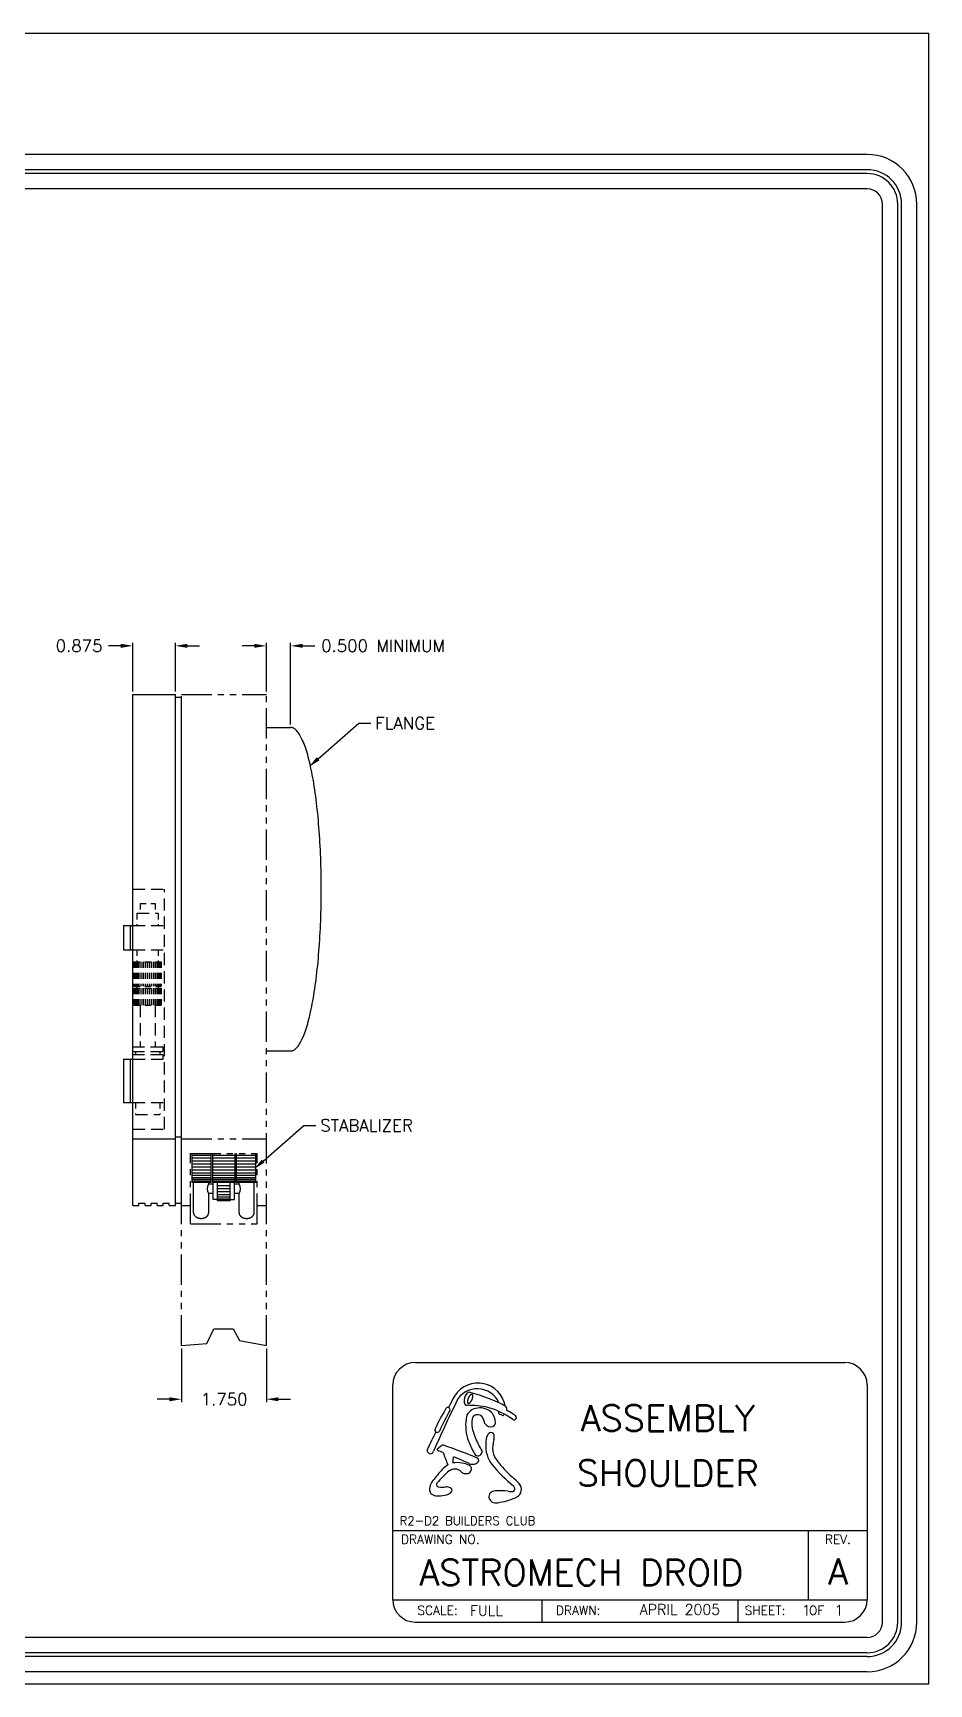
# Model space of a CAD drawing. Extents: x 0 to 44, y 0 to 34.
# Drawn here: x 25.54 to 44, y 0 to 34 of the extents above; entities that cross this region are included whole.
import ezdxf
from ezdxf.enums import TextEntityAlignment as Align

# ---------------------------------------------------------------- set-up
doc = ezdxf.new("R2010")
doc.units = 0
for name, pattern in [('HIDDEN', [0.375, 0.25, -0.125]), ('HIDDEN2', [0.1875, 0.125, -0.0625]), ('PHANTOM2', [1.25, 0.625, -0.125, 0.125, -0.125, 0.125, -0.125])]:
    doc.linetypes.add(name, pattern=pattern)
doc.layers.get('0').update_dxf_attribs({"linetype": 'CONTINUOUS'})
for name, color, linetype in [('DIMENSIONS', 1, 'CONTINUOUS'), ('FORM', 5, 'CONTINUOUS'), ('LEG_-_OUTLINE', 7, 'PHANTOM2'), ('SHOULDER_-_FLANGE', 7, 'CONTINUOUS'), ('SHOULDER_-_HYDRAULIC', 7, 'CONTINUOUS'), ('SHOULDER_-_RIGHT', 7, 'CONTINUOUS'), ('SHOULDER_-_STABALIZER', 7, 'CONTINUOUS')]:
    doc.layers.add(name, color=color, linetype=linetype)
doc.styles.get("Standard").update_dxf_attribs({"font": 'simplex.shx'})

msp = doc.modelspace()

# ---------------------------------------------------------------- linework, layer by layer
for p, q in [((0, 34), (44, 34)), ((44, 0), (44, 34)), ((0, 0), (44, 0))]:
    msp.add_line(p, q)
at = {"layer": 'DIMENSIONS'}
for p, q in [((27.6, 20.442), (27.6, 21.442)), ((28.475, 20.442), (28.475, 21.442)), ((30.35, 20.442), (30.35, 21.442)), ((30.85, 19.76), (30.85, 21.442)), ((27.35, 21.38), (27.1, 21.38)), ((28.725, 21.38), (28.975, 21.38)), ((30.1, 21.38), (29.85, 21.38)), ((31.1, 21.38), (31.35, 21.38)), ((31.417, 19.054), (32.253, 19.788)), ((32.253, 19.788), (32.503, 19.788)), ((30.284, 10.768), (31.121, 11.502)), ((31.121, 11.502), (31.371, 11.502)), ((28.6, 6.909), (28.6, 5.801)), ((30.35, 6.909), (30.35, 5.801)), ((28.35, 5.864), (28.1, 5.864)), ((30.6, 5.864), (30.85, 5.864))]:
    msp.add_line(p, q, dxfattribs=at)
for points in [[(27.35, 21.421), (27.35, 21.338), (27.6, 21.38)], [(28.725, 21.421), (28.725, 21.338), (28.475, 21.38)], [(30.1, 21.421), (30.1, 21.338), (30.35, 21.38)], [(31.1, 21.421), (31.1, 21.338), (30.85, 21.38)], [(31.444, 19.022), (31.229, 18.889), (31.389, 19.085)], [(30.312, 10.737), (30.096, 10.604), (30.257, 10.8)], [(28.35, 5.905), (28.35, 5.822), (28.6, 5.864)], [(30.6, 5.905), (30.6, 5.822), (30.35, 5.864)]]:
    msp.add_solid(points, dxfattribs=at)
at = {"layer": 'FORM'}
for p, q in [((42.726, 31.5), (1.274, 31.5)), ((42.726, 31.185), (1.274, 31.185)), ((42.726, 31.106), (1.274, 31.106)), ((42.726, 30.791), (1.274, 30.791)), ((43.041, 1.274), (43.041, 30.476)), ((43.356, 1.274), (43.356, 30.476)), ((43.435, 1.274), (43.435, 30.476)), ((43.75, 1.274), (43.75, 30.476)), ((42.726, 0.959), (1.274, 0.959)), ((42.726, 0.644), (1.274, 0.644)), ((42.726, 0.565), (1.274, 0.565)), ((42.726, 0.25), (1.274, 0.25))]:
    msp.add_line(p, q, dxfattribs=at)
at = {"layer": 'FORM', "linetype": 'CONTINUOUS'}
for p, q in [((33.416, 6.62), (42.265, 6.62)), ((32.955, 1.735), (32.955, 6.159)), ((42.726, 6.159), (42.726, 1.735)), ((32.955, 3.163), (42.726, 3.163)), ((41.508, 3.163), (41.508, 1.735)), ((32.955, 1.735), (42.726, 1.735)), ((36.026, 1.735), (36.026, 1.274)), ((40.065, 1.729), (40.065, 1.268)), ((33.416, 1.274), (42.265, 1.274))]:
    msp.add_line(p, q, dxfattribs=at)
at = {"layer": 'FORM', "color": 1}
msp.add_polyline3d([(34.588, 5.963, 0), (34.586, 5.964, 0), (34.584, 5.965, 0), (34.582, 5.965, 0), (34.58, 5.965, 0), (34.578, 5.965, 0), (34.575, 5.964, 0), (34.573, 5.964, 0), (34.571, 5.963, 0), (34.568, 5.962, 0), (34.566, 5.96, 0), (34.563, 5.959, 0), (34.56, 5.957, 0), (34.558, 5.955, 0), (34.555, 5.953, 0), (34.552, 5.951, 0), (34.55, 5.948, 0), (34.547, 5.946, 0), (34.544, 5.943, 0), (34.541, 5.94, 0), (34.539, 5.936, 0), (34.536, 5.933, 0), (34.533, 5.929, 0), (34.531, 5.926, 0), (34.528, 5.922, 0), (34.526, 5.918, 0), (34.523, 5.914, 0), (34.521, 5.91, 0), (34.519, 5.906, 0), (34.516, 5.901, 0), (34.514, 5.897, 0), (34.512, 5.893, 0), (34.51, 5.888, 0), (34.508, 5.884, 0), (34.506, 5.879, 0), (34.504, 5.874, 0), (34.503, 5.87, 0), (34.501, 5.865, 0), (34.5, 5.861, 0), (34.498, 5.856, 0), (34.497, 5.852, 0), (34.496, 5.847, 0), (34.495, 5.843, 0), (34.495, 5.838, 0), (34.494, 5.834, 0), (34.493, 5.83, 0), (34.493, 5.826, 0), (34.493, 5.822, 0), (34.492, 5.818, 0), (34.492, 5.814, 0), (34.492, 5.811, 0), (34.493, 5.807, 0), (34.493, 5.804, 0), (34.494, 5.801, 0), (34.494, 5.798, 0), (34.495, 5.795, 0), (34.496, 5.793, 0), (34.497, 5.79, 0), (34.498, 5.788, 0), (34.499, 5.786, 0), (34.501, 5.784, 0), (34.502, 5.783, 0), (34.504, 5.781, 0), (34.506, 5.78, 0), (34.507, 5.779, 0), (34.509, 5.779, 0), (34.511, 5.778, 0), (34.513, 5.778, 0), (34.516, 5.778, 0), (34.518, 5.778, 0), (34.52, 5.779, 0), (34.523, 5.779, 0), (34.525, 5.78, 0), (34.527, 5.781, 0), (34.53, 5.782, 0), (34.533, 5.784, 0), (34.535, 5.786, 0), (34.538, 5.788, 0), (34.541, 5.79, 0), (34.543, 5.792, 0), (34.546, 5.795, 0), (34.549, 5.797, 0), (34.551, 5.8, 0), (34.554, 5.803, 0), (34.557, 5.806, 0), (34.559, 5.81, 0), (34.562, 5.813, 0), (34.565, 5.817, 0), (34.567, 5.821, 0), (34.57, 5.825, 0), (34.572, 5.829, 0), (34.575, 5.833, 0), (34.577, 5.837, 0), (34.579, 5.841, 0), (34.581, 5.846, 0), (34.584, 5.85, 0), (34.586, 5.855, 0), (34.588, 5.859, 0), (34.589, 5.864, 0), (34.591, 5.868, 0), (34.593, 5.873, 0), (34.594, 5.878, 0), (34.596, 5.882, 0), (34.597, 5.887, 0), (34.598, 5.891, 0), (34.599, 5.896, 0), (34.6, 5.9, 0), (34.601, 5.904, 0), (34.602, 5.909, 0), (34.602, 5.913, 0), (34.603, 5.917, 0), (34.603, 5.921, 0), (34.603, 5.925, 0), (34.603, 5.928, 0), (34.603, 5.932, 0), (34.603, 5.935, 0), (34.602, 5.939, 0), (34.602, 5.942, 0), (34.601, 5.945, 0), (34.6, 5.947, 0), (34.6, 5.95, 0), (34.599, 5.952, 0), (34.597, 5.955, 0), (34.596, 5.957, 0), (34.595, 5.958, 0), (34.593, 5.96, 0), (34.592, 5.961, 0), (34.59, 5.963, 0), (34.588, 5.963, 0)], dxfattribs=at)
at = {"layer": 'FORM'}
for centre, radius, start, end in [((42.726, 30.476), 1.024, 0, 90), ((42.726, 30.476), 0.709, 0, 90), ((42.726, 30.476), 0.63, 0, 90), ((42.726, 30.476), 0.315, 0, 90), ((42.726, 1.274), 1.024, 270, 0), ((42.726, 1.274), 0.709, 270, 0), ((42.726, 1.274), 0.63, 270, 0), ((42.726, 1.274), 0.315, 270, 0)]:
    msp.add_arc(centre, radius, start, end, dxfattribs=at)
at = {"layer": 'FORM', "linetype": 'CONTINUOUS'}
for centre, start, end in [((33.416, 6.159), 90, 180), ((42.265, 6.159), 360, 90), ((33.416, 1.735), 180, 270), ((42.265, 1.735), 270, 0)]:
    msp.add_arc(centre, 0.461, start, end, dxfattribs=at)
at = {"layer": 'FORM', "color": 7}
for centre, radius, start, end in [((34.709, 5.626), 0.57, 18.2326, 154.6361), ((53.368, -3.673), 21.326, 153.5831, 156.6069), ((50.288, -2.564), 18.17, 152.341, 152.9694), ((34.678, 5.629), 0.45, 85.4854, 155.5007), ((34.698, 5.595), 0.483, 23.4687, 88.1516), ((34.88, 5.685), 0.389, 5.638, 17.7915), ((35.41, 5.331), 0.955, 172.3003, 200.1263), ((34.701, 5.441), 0.238, 99.8697, 175.5952), ((35.146, 5.377), 0.566, 171.5259, 197.4947), ((34.684, 5.445), 0.0983, 100.0375, 170.9848), ((34.744, 5.312), 0.374, 54.1043, 102.9674), ((34.686, 5.304), 0.239, 68.785, 94.7421), ((34.653, 5.395), 0.178, 20.1831, 47.8338), ((34.351, 5.238), 0.517, 14.2811, 24.9473), ((34.765, 5.385), 0.303, 0.8907, 49.1139), ((35.144, 5.582), 0.0146, 157.3748, 243.1832), ((34.903, 5.703), 0.255, 333.247, 339.1268), ((35.483, 6.207), 0.725, 241.5397, 249.3399), ((35.23, 5.536), 0.00803, 246.7424, 343.5507), ((34.88, 5.685), 0.389, 336.9972, 341.1119), ((50.491, -3.156), 18.625, 153.3711, 154.604), ((35.799, 5.534), 1.236, 195.3231, 209.2908), ((34.976, 5.438), 0.143, 210.2865, 287.2592), ((35.228, 4.963), 0.359, 149.9608, 183.0164), ((34.977, 5.11), 0.0679, 69.7642, 151.8988), ((34.969, 5.106), 0.0753, 357.6694, 65.2511), ((34.988, 5.376), 0.0806, 291.9673, 10.2011), ((34.792, 5.091), 0.253, 345.3619, 2.6057), ((33.729, 4.81), 0.0672, 161.1287, 346.893), ((33.886, 4.825), 0.0188, 120.5491, 251.4839), ((34.236, 4.481), 0.508, 124.2548, 135.0129), ((31.36, -2.203), 7.449, 69.2866, 70.2231), ((33.989, 4.862), 0.0556, 76.4452, 134.3635), ((36.267, 5.482), 2.383, 197.5192, 203.9815), ((27.873, -12.493), 18.456, 68.3272, 70.6061), ((36.093, 5.598), 1.688, 200.6463, 210.0465), ((34.71, 4.784), 0.0846, 201.5645, 38.0941), ((33.768, 4.29), 1.148, 28.4319, 33.8655), ((35.492, 4.9), 0.624, 175.9752, 218.045), ((35.602, 4.852), 0.592, 162.8186, 185.355), ((35.536, 4.912), 0.536, 192.3535, 222.302), ((34.351, 4.087), 0.5, 121.505, 139.0958), ((34.224, 4.253), 0.172, 90, 125.5975), ((33.485, 4.721), 0.724, 346.5241, 356.715), ((34.28, 3.885), 0.674, 81.0168, 97.6796), ((31.36, -2.203), 7.449, 64.8574, 67.5151), ((34.243, 4.325), 0.102, 63.4627, 100.742), ((34.323, 4.152), 0.403, 58.748, 81.1062), ((34.592, 4.676), 0.152, 243.4858, 285.1066), ((34.507, 4.431), 0.0703, 329.1857, 69.5272), ((34.615, 4.655), 0.127, 277.7873, 324.4296), ((34.676, 4.61), 0.0501, 325.5245, 75.3405), ((37.473, 6.561), 3.209, 219.6028, 230.5002), ((37.382, 6.4), 2.906, 219.5063, 228.4276), ((34.025, 3.988), 0.317, 140.5469, 175.5193), ((37.148, 1.501), 4.309, 137.4564, 141.4055), ((33.895, 4.108), 0.0418, 124.2549, 201.2233), ((33.906, 4.113), 0.0547, 201.8253, 267.1645), ((35.428, 2.785), 2.066, 134.541, 138.9147), ((34.642, 3.697), 0.868, 126.6804, 139.7871), ((34.251, 4.271), 0.15, 50.0038, 75.5417), ((34.52, 4.537), 0.23, 221.1819, 237.6838), ((34.46, 4.516), 0.184, 250.0839, 281.7545), ((34.486, 4.42), 0.0851, 277.7057, 342.6988), ((35.372, 4.007), 0.0986, 12.0254, 52.1436), ((35.14, 3.799), 0.53, 32.9711, 53.7284), ((35.427, 4.006), 0.177, 287.7475, 27.3521), ((33.799, 4.011), 0.091, 178.8843, 204.47), ((33.827, 3.998), 0.113, 192.6455, 248.2224), ((33.876, 4.091), 0.218, 245.4026, 275.4098), ((33.872, 4.705), 0.832, 271.6993, 283.3954), ((33.975, 4.545), 0.491, 261.666, 278.334), ((34.051, 3.88), 0.179, 52.9907, 91.7489), ((34.022, 4.074), 0.183, 283.5752, 324.5897), ((34.126, 3.987), 0.0487, 337.1416, 47.565), ((35.057, 3.851), 0.125, 88.4325, 186.6263), ((35.077, 3.877), 0.149, 195.7266, 285.3807), ((35.163, 2.854), 1.126, 81.4266, 95.2081), ((34.901, 5.194), 1.476, 278.3733, 293.1521), ((35.396, 4.265), 0.304, 257.5181, 277.231), ((35.413, 4.015), 0.0561, 292.2603, 12.8674)]:
    msp.add_arc(centre, radius, start, end, dxfattribs=at)
at = {"layer": 'FORM', "color": 5}
for centre, radius, start, end in [((34.699, 5.819), 0.277, 145.6086, 184.3667), ((34.486, 5.802), 0.0631, 183.998, 273.3138), ((34.529, 5.938), 0.0687, 75.2447, 147.693), ((33.71, 2.794), 3.318, 61.6372, 75.392), ((37.446, 3.583), 3.987, 148.4149, 155.1985), ((38.218, 3.311), 4.702, 150.4088, 156.2074), ((34.089, 5.651), 0.0441, 335.3232, 152.6722), ((34.477, 3.568), 2.171, 78.393, 89.648), ((34.452, 4.07), 1.688, 54.9325, 74.1529), ((35.223, 5.658), 0.0839, 342.6983, 41.6728), ((34.899, 4.763), 0.959, 52.7669, 65.0636), ((35.454, 5.487), 0.0471, 227.6203, 57.4121), ((33.871, 5.232), 0.0503, 152.1811, 330.991)]:
    msp.add_arc(centre, radius, start, end, dxfattribs=at)
at = {"layer": 'LEG_-_OUTLINE'}
for p, q in [((28.6, 20.38), (30.35, 20.38)), ((28.6, 6.971), (28.6, 20.38)), ((30.35, 6.971), (30.35, 20.38)), ((28.6, 11.229), (30.35, 11.229)), ((28.787, 10.928), (30.162, 10.928)), ((28.787, 9.479), (28.787, 10.928)), ((30.162, 9.479), (30.162, 10.928)), ((28.6, 9.854), (28.787, 9.854)), ((30.162, 9.854), (30.35, 9.854)), ((28.787, 9.479), (30.162, 9.479)), ((29.125, 7.009), (29.268, 7.312)), ((29.268, 7.312), (29.668, 7.312)), ((29.668, 7.312), (29.796, 7.073)), ((28.6, 6.971), (29.125, 7.009)), ((29.796, 7.073), (30.35, 6.971))]:
    msp.add_line(p, q, dxfattribs=at)
at = {"layer": 'SHOULDER_-_FLANGE'}
for p, q in [((30.35, 19.697), (30.85, 19.697)), ((30.35, 13.037), (30.85, 13.037))]:
    msp.add_line(p, q, dxfattribs=at)
msp.add_polyline3d([(30.85, 13.037, 0), (30.865, 13.038, 0), (30.881, 13.041, 0), (30.896, 13.046, 0), (30.912, 13.053, 0), (30.927, 13.062, 0), (30.942, 13.073, 0), (30.958, 13.086, 0), (30.973, 13.101, 0), (30.988, 13.118, 0), (31.003, 13.137, 0), (31.018, 13.158, 0), (31.033, 13.18, 0), (31.048, 13.205, 0), (31.063, 13.232, 0), (31.077, 13.26, 0), (31.091, 13.29, 0), (31.106, 13.323, 0), (31.12, 13.357, 0), (31.134, 13.393, 0), (31.148, 13.43, 0), (31.161, 13.47, 0), (31.175, 13.511, 0), (31.188, 13.554, 0), (31.201, 13.598, 0), (31.214, 13.645, 0), (31.226, 13.692, 0), (31.238, 13.742, 0), (31.251, 13.793, 0), (31.262, 13.846, 0), (31.274, 13.9, 0), (31.285, 13.955, 0), (31.297, 14.012, 0), (31.307, 14.071, 0), (31.318, 14.131, 0), (31.328, 14.192, 0), (31.338, 14.255, 0), (31.348, 14.318, 0), (31.357, 14.383, 0), (31.366, 14.45, 0), (31.375, 14.517, 0), (31.384, 14.585, 0), (31.392, 14.655, 0), (31.4, 14.726, 0), (31.407, 14.797, 0), (31.414, 14.87, 0), (31.421, 14.943, 0), (31.427, 15.018, 0), (31.434, 15.093, 0), (31.439, 15.169, 0), (31.445, 15.245, 0), (31.45, 15.322, 0), (31.454, 15.4, 0), (31.459, 15.479, 0), (31.463, 15.558, 0), (31.466, 15.637, 0), (31.47, 15.717, 0), (31.472, 15.798, 0), (31.475, 15.878, 0), (31.477, 15.959, 0), (31.479, 16.041, 0), (31.48, 16.122, 0), (31.481, 16.204, 0), (31.482, 16.285, 0), (31.482, 16.367, 0), (31.482, 16.449, 0), (31.481, 16.53, 0), (31.48, 16.612, 0), (31.479, 16.694, 0), (31.477, 16.775, 0), (31.475, 16.856, 0), (31.472, 16.936, 0), (31.47, 17.017, 0), (31.466, 17.097, 0), (31.463, 17.176, 0), (31.459, 17.255, 0), (31.454, 17.334, 0), (31.45, 17.412, 0), (31.445, 17.489, 0), (31.439, 17.566, 0), (31.434, 17.641, 0), (31.427, 17.716, 0), (31.421, 17.791, 0), (31.414, 17.864, 0), (31.407, 17.937, 0), (31.4, 18.008, 0), (31.392, 18.079, 0), (31.384, 18.149, 0), (31.375, 18.217, 0), (31.366, 18.285, 0), (31.357, 18.351, 0), (31.348, 18.416, 0), (31.338, 18.48, 0), (31.328, 18.542, 0), (31.318, 18.603, 0), (31.307, 18.663, 0), (31.297, 18.722, 0), (31.285, 18.779, 0), (31.274, 18.834, 0), (31.262, 18.889, 0), (31.251, 18.941, 0), (31.238, 18.992, 0), (31.226, 19.042, 0), (31.214, 19.09, 0), (31.201, 19.136, 0), (31.188, 19.18, 0), (31.175, 19.223, 0), (31.161, 19.264, 0), (31.148, 19.304, 0), (31.134, 19.341, 0), (31.12, 19.377, 0), (31.106, 19.411, 0), (31.091, 19.444, 0), (31.077, 19.474, 0), (31.063, 19.502, 0), (31.048, 19.529, 0), (31.033, 19.554, 0), (31.018, 19.576, 0), (31.003, 19.597, 0), (30.988, 19.616, 0), (30.973, 19.633, 0), (30.958, 19.648, 0), (30.942, 19.661, 0), (30.927, 19.672, 0), (30.912, 19.681, 0), (30.896, 19.688, 0), (30.881, 19.693, 0), (30.865, 19.696, 0), (30.85, 19.697, 0)], dxfattribs=at)
at = {"layer": 'SHOULDER_-_HYDRAULIC', "linetype": 'HIDDEN2'}
for p, q in [((27.748, 16.072), (28.06, 16.072)), ((27.748, 16.072), (27.748, 15.872)), ((28.06, 16.072), (28.06, 15.872)), ((27.685, 15.872), (27.685, 15.622)), ((28.123, 15.872), (28.123, 15.622)), ((27.685, 15.122), (27.685, 14.872)), ((28.123, 15.122), (28.123, 14.872)), ((27.623, 14.872), (27.623, 14.372)), ((27.623, 14.872), (28.185, 14.872)), ((27.623, 14.872), (27.623, 14.372)), ((27.63, 14.872), (27.63, 14.372)), ((27.642, 14.872), (27.642, 14.372)), ((27.66, 14.872), (27.66, 14.372)), ((27.684, 14.872), (27.684, 14.372)), ((27.712, 14.872), (27.712, 14.372)), ((27.745, 14.872), (27.745, 14.372)), ((27.782, 14.872), (27.782, 14.372)), ((27.821, 14.872), (27.821, 14.372)), ((27.862, 14.872), (27.862, 14.372)), ((27.904, 14.872), (27.904, 14.372)), ((27.945, 14.872), (27.945, 14.372)), ((27.986, 14.872), (27.986, 14.372)), ((28.026, 14.872), (28.026, 14.372)), ((28.062, 14.872), (28.062, 14.372)), ((28.095, 14.872), (28.095, 14.372)), ((28.123, 14.872), (28.123, 14.372)), ((28.147, 14.872), (28.147, 14.372)), ((28.165, 14.872), (28.165, 14.372)), ((28.178, 14.872), (28.178, 14.372)), ((28.184, 14.872), (28.184, 14.372)), ((28.185, 14.872), (28.185, 14.372)), ((27.623, 14.372), (28.185, 14.372)), ((27.623, 14.328), (28.185, 14.328)), ((27.623, 14.328), (27.623, 13.982)), ((27.623, 14.328), (27.623, 13.982)), ((27.63, 14.328), (27.63, 13.982)), ((27.642, 14.328), (27.642, 13.982)), ((27.66, 14.328), (27.66, 13.982)), ((27.684, 14.328), (27.684, 13.982)), ((27.685, 14.372), (27.685, 14.328)), ((27.712, 14.328), (27.712, 13.982)), ((27.745, 14.328), (27.745, 13.982)), ((27.782, 14.328), (27.782, 13.982)), ((27.821, 14.328), (27.821, 13.982)), ((27.862, 14.328), (27.862, 13.982)), ((27.904, 14.328), (27.904, 13.982)), ((27.904, 14.328), (27.904, 13.982)), ((27.945, 14.328), (27.945, 13.982)), ((27.986, 14.328), (27.986, 13.982)), ((28.026, 14.328), (28.026, 13.982)), ((28.062, 14.328), (28.062, 13.982)), ((28.095, 14.328), (28.095, 13.982)), ((28.123, 14.372), (28.123, 14.328)), ((28.123, 14.328), (28.123, 13.982)), ((28.147, 14.328), (28.147, 13.982)), ((28.165, 14.328), (28.165, 13.982)), ((28.178, 14.328), (28.178, 13.982)), ((28.184, 14.328), (28.184, 13.982)), ((28.185, 14.328), (28.185, 13.982)), ((27.623, 13.982), (28.185, 13.982)), ((27.591, 13.119), (27.591, 13.025)), ((27.591, 12.963), (27.591, 12.869)), ((27.654, 13.025), (27.654, 12.963)), ((28.154, 13.025), (28.154, 12.963)), ((28.216, 13.119), (28.216, 13.025)), ((28.216, 12.963), (28.216, 12.869)), ((27.654, 11.975), (27.654, 11.725)), ((28.154, 11.975), (28.154, 11.725))]:
    msp.add_line(p, q, dxfattribs=at)
at = {"layer": 'SHOULDER_-_HYDRAULIC', "linetype": 'HIDDEN'}
for p, q in [((27.685, 15.872), (28.123, 15.872)), ((27.6, 15.622), (28.25, 15.622)), ((27.6, 15.122), (28.25, 15.122)), ((27.748, 13.982), (27.748, 13.119)), ((28.06, 13.982), (28.06, 13.119)), ((27.591, 13.119), (28.216, 13.119)), ((27.591, 13.025), (28.216, 13.025)), ((27.591, 12.963), (28.216, 12.963)), ((27.6, 12.869), (28.25, 12.869)), ((27.6, 11.975), (28.25, 11.975)), ((27.654, 11.725), (28.154, 11.725))]:
    msp.add_line(p, q, dxfattribs=at)
at = {"layer": 'SHOULDER_-_HYDRAULIC'}
for p, q in [((27.404, 15.622), (27.6, 15.622)), ((27.404, 15.622), (27.404, 15.122)), ((27.543, 15.622), (27.543, 15.122)), ((27.404, 15.122), (27.6, 15.122)), ((27.404, 12.869), (27.6, 12.869)), ((27.404, 12.869), (27.404, 11.975)), ((27.543, 12.869), (27.543, 11.975)), ((27.404, 11.975), (27.6, 11.975))]:
    msp.add_line(p, q, dxfattribs=at)
at = {"layer": 'SHOULDER_-_RIGHT'}
for p, q in [((27.6, 20.38), (28.475, 20.38)), ((27.6, 9.854), (27.6, 20.38)), ((28.475, 9.854), (28.475, 20.38)), ((28.6, 20.317), (28.475, 20.317)), ((28.6, 9.901), (28.6, 20.317)), ((27.6, 16.687), (27.6, 16.687)), ((27.6, 11.229), (28.475, 11.229)), ((28.6, 11.26), (28.475, 11.26)), ((27.725, 9.901), (27.85, 9.901)), ((27.725, 9.854), (27.725, 9.901)), ((27.85, 9.854), (27.85, 9.901)), ((27.975, 9.854), (27.975, 9.901)), ((27.975, 9.901), (28.1, 9.901)), ((28.1, 9.854), (28.1, 9.901)), ((28.225, 9.854), (28.225, 9.901)), ((28.225, 9.901), (28.35, 9.901)), ((28.35, 9.854), (28.35, 9.901)), ((28.475, 9.901), (28.6, 9.901)), ((27.6, 9.854), (27.725, 9.854)), ((27.85, 9.854), (27.975, 9.854)), ((28.1, 9.854), (28.225, 9.854)), ((28.35, 9.854), (28.475, 9.854))]:
    msp.add_line(p, q, dxfattribs=at)
at = {"layer": 'SHOULDER_-_RIGHT', "linetype": 'HIDDEN'}
for p, q in [((27.6, 16.367), (28.25, 16.367)), ((28.25, 11.429), (28.25, 16.367)), ((27.6, 11.429), (28.25, 11.429))]:
    msp.add_line(p, q, dxfattribs=at)
at = {"layer": 'SHOULDER_-_STABALIZER'}
for p, q in [((28.819, 10.328), (28.819, 10.928)), ((29.213, 10.883), (28.819, 10.883)), ((29.213, 10.328), (29.213, 10.928)), ((29.244, 10.328), (29.244, 10.928)), ((29.706, 10.883), (29.244, 10.883)), ((29.706, 10.328), (29.706, 10.928)), ((29.737, 10.328), (29.737, 10.928)), ((30.131, 10.883), (29.737, 10.883)), ((30.131, 10.328), (30.131, 10.928)), ((29.213, 10.826), (28.819, 10.826)), ((29.213, 10.765), (28.819, 10.765)), ((29.213, 10.703), (28.819, 10.703)), ((29.213, 10.703), (28.819, 10.703)), ((29.213, 10.64), (28.819, 10.64)), ((29.213, 10.58), (28.819, 10.58)), ((29.706, 10.826), (29.244, 10.826)), ((29.706, 10.765), (29.244, 10.765)), ((29.638, 10.703), (29.244, 10.703)), ((29.706, 10.703), (29.244, 10.703)), ((29.706, 10.64), (29.244, 10.64)), ((29.706, 10.58), (29.244, 10.58)), ((30.131, 10.826), (29.737, 10.826)), ((30.131, 10.765), (29.737, 10.765)), ((30.131, 10.703), (29.737, 10.703)), ((30.131, 10.703), (29.737, 10.703)), ((30.131, 10.64), (29.737, 10.64)), ((30.131, 10.58), (29.737, 10.58)), ((29.213, 10.523), (28.819, 10.523)), ((29.213, 10.471), (28.819, 10.471)), ((29.213, 10.425), (28.819, 10.425)), ((29.213, 10.387), (28.819, 10.387)), ((29.213, 10.358), (28.819, 10.358)), ((29.213, 10.338), (28.819, 10.338)), ((29.213, 10.328), (28.819, 10.328)), ((28.85, 9.705), (28.85, 10.328)), ((29.162, 10.291), (29.162, 10.328)), ((29.256, 10.291), (29.162, 10.291)), ((29.244, 10.39), (29.213, 10.39)), ((29.706, 10.523), (29.244, 10.523)), ((29.706, 10.471), (29.244, 10.471)), ((29.706, 10.425), (29.244, 10.425)), ((29.706, 10.387), (29.244, 10.387)), ((29.706, 10.358), (29.244, 10.358)), ((29.706, 10.338), (29.244, 10.338)), ((29.706, 10.328), (29.244, 10.328)), ((29.256, 9.978), (29.256, 10.328)), ((29.343, 9.947), (29.343, 10.328)), ((29.607, 10.259), (29.343, 10.259)), ((29.607, 9.947), (29.607, 10.328)), ((29.694, 9.978), (29.694, 10.328)), ((29.788, 10.291), (29.694, 10.291)), ((29.737, 10.39), (29.706, 10.39)), ((30.131, 10.523), (29.737, 10.523)), ((30.131, 10.471), (29.737, 10.471)), ((30.131, 10.425), (29.737, 10.425)), ((30.131, 10.387), (29.737, 10.387)), ((30.131, 10.358), (29.737, 10.358)), ((30.131, 10.338), (29.737, 10.338)), ((30.131, 10.328), (29.737, 10.328)), ((29.788, 10.291), (29.788, 10.328)), ((30.1, 9.705), (30.1, 10.328)), ((29.162, 9.705), (29.162, 10.103)), ((29.256, 10.103), (29.162, 10.103)), ((29.343, 9.978), (29.256, 9.978)), ((29.607, 10.197), (29.343, 10.197)), ((29.607, 10.197), (29.343, 10.197)), ((29.607, 10.135), (29.343, 10.135)), ((29.607, 10.076), (29.343, 10.076)), ((29.607, 10.026), (29.343, 10.026)), ((29.607, 9.986), (29.343, 9.986)), ((29.607, 9.959), (29.343, 9.959)), ((29.607, 9.947), (29.343, 9.947)), ((29.607, 9.947), (29.343, 9.947)), ((29.607, 9.978), (29.694, 9.978)), ((29.788, 10.103), (29.694, 10.103)), ((29.788, 9.705), (29.788, 10.103))]:
    msp.add_line(p, q, dxfattribs=at)
for points in [[(28.85, 9.705, 0), (28.85, 9.703, 0), (28.85, 9.7, 0), (28.85, 9.697, 0), (28.85, 9.694, 0), (28.851, 9.691, 0), (28.851, 9.688, 0), (28.852, 9.685, 0), (28.853, 9.683, 0), (28.853, 9.68, 0), (28.854, 9.677, 0), (28.855, 9.674, 0), (28.856, 9.671, 0), (28.858, 9.669, 0), (28.859, 9.666, 0), (28.86, 9.663, 0), (28.861, 9.66, 0), (28.863, 9.658, 0), (28.865, 9.655, 0), (28.866, 9.653, 0), (28.868, 9.65, 0), (28.87, 9.648, 0), (28.872, 9.645, 0), (28.874, 9.643, 0), (28.876, 9.64, 0), (28.878, 9.638, 0), (28.88, 9.635, 0), (28.883, 9.633, 0), (28.885, 9.631, 0), (28.887, 9.629, 0), (28.89, 9.627, 0), (28.893, 9.624, 0), (28.895, 9.622, 0), (28.898, 9.62, 0), (28.901, 9.618, 0), (28.904, 9.616, 0), (28.907, 9.615, 0), (28.91, 9.613, 0), (28.913, 9.611, 0), (28.916, 9.609, 0), (28.919, 9.608, 0), (28.922, 9.606, 0), (28.925, 9.605, 0), (28.929, 9.603, 0), (28.932, 9.602, 0), (28.936, 9.6, 0), (28.939, 9.599, 0), (28.942, 9.598, 0), (28.946, 9.597, 0), (28.95, 9.596, 0), (28.953, 9.595, 0), (28.957, 9.594, 0), (28.96, 9.593, 0), (28.964, 9.592, 0), (28.968, 9.591, 0), (28.971, 9.591, 0), (28.975, 9.59, 0), (28.979, 9.59, 0), (28.983, 9.589, 0), (28.986, 9.589, 0), (28.99, 9.588, 0), (28.994, 9.588, 0), (28.998, 9.588, 0), (29.002, 9.588, 0), (29.006, 9.588, 0), (29.009, 9.588, 0), (29.013, 9.588, 0), (29.017, 9.588, 0), (29.021, 9.588, 0), (29.025, 9.589, 0), (29.029, 9.589, 0), (29.032, 9.59, 0), (29.036, 9.59, 0), (29.04, 9.591, 0), (29.044, 9.591, 0), (29.047, 9.592, 0), (29.051, 9.593, 0), (29.055, 9.594, 0), (29.058, 9.595, 0), (29.062, 9.596, 0), (29.065, 9.597, 0), (29.069, 9.598, 0), (29.072, 9.599, 0), (29.076, 9.6, 0), (29.079, 9.602, 0), (29.082, 9.603, 0), (29.086, 9.605, 0), (29.089, 9.606, 0), (29.092, 9.608, 0), (29.095, 9.609, 0), (29.099, 9.611, 0), (29.102, 9.613, 0), (29.105, 9.615, 0), (29.108, 9.616, 0), (29.11, 9.618, 0), (29.113, 9.62, 0), (29.116, 9.622, 0), (29.119, 9.624, 0), (29.121, 9.627, 0), (29.124, 9.629, 0), (29.126, 9.631, 0), (29.129, 9.633, 0), (29.131, 9.635, 0), (29.133, 9.638, 0), (29.135, 9.64, 0), (29.137, 9.643, 0), (29.139, 9.645, 0), (29.141, 9.648, 0), (29.143, 9.65, 0), (29.145, 9.653, 0), (29.147, 9.655, 0), (29.148, 9.658, 0), (29.15, 9.66, 0), (29.151, 9.663, 0), (29.152, 9.666, 0), (29.154, 9.669, 0), (29.155, 9.671, 0), (29.156, 9.674, 0), (29.157, 9.677, 0), (29.158, 9.68, 0), (29.159, 9.683, 0), (29.159, 9.685, 0), (29.16, 9.688, 0), (29.16, 9.691, 0), (29.161, 9.694, 0), (29.161, 9.697, 0), (29.161, 9.7, 0), (29.162, 9.703, 0), (29.162, 9.705, 0)], [(29.788, 9.705, 0), (29.788, 9.703, 0), (29.788, 9.7, 0), (29.788, 9.697, 0), (29.788, 9.694, 0), (29.789, 9.691, 0), (29.789, 9.688, 0), (29.79, 9.685, 0), (29.791, 9.683, 0), (29.791, 9.68, 0), (29.792, 9.677, 0), (29.793, 9.674, 0), (29.794, 9.671, 0), (29.796, 9.669, 0), (29.797, 9.666, 0), (29.798, 9.663, 0), (29.799, 9.66, 0), (29.801, 9.658, 0), (29.803, 9.655, 0), (29.804, 9.653, 0), (29.806, 9.65, 0), (29.808, 9.648, 0), (29.81, 9.645, 0), (29.812, 9.643, 0), (29.814, 9.64, 0), (29.816, 9.638, 0), (29.818, 9.635, 0), (29.821, 9.633, 0), (29.823, 9.631, 0), (29.826, 9.629, 0), (29.828, 9.627, 0), (29.831, 9.624, 0), (29.833, 9.622, 0), (29.836, 9.62, 0), (29.839, 9.618, 0), (29.842, 9.616, 0), (29.845, 9.615, 0), (29.848, 9.613, 0), (29.851, 9.611, 0), (29.854, 9.609, 0), (29.857, 9.608, 0), (29.86, 9.606, 0), (29.863, 9.605, 0), (29.867, 9.603, 0), (29.87, 9.602, 0), (29.873, 9.6, 0), (29.877, 9.599, 0), (29.88, 9.598, 0), (29.884, 9.597, 0), (29.887, 9.596, 0), (29.891, 9.595, 0), (29.895, 9.594, 0), (29.898, 9.593, 0), (29.902, 9.592, 0), (29.906, 9.591, 0), (29.909, 9.591, 0), (29.913, 9.59, 0), (29.917, 9.59, 0), (29.921, 9.589, 0), (29.924, 9.589, 0), (29.928, 9.588, 0), (29.932, 9.588, 0), (29.936, 9.588, 0), (29.94, 9.588, 0), (29.944, 9.588, 0), (29.947, 9.588, 0), (29.951, 9.588, 0), (29.955, 9.588, 0), (29.959, 9.588, 0), (29.963, 9.589, 0), (29.966, 9.589, 0), (29.97, 9.59, 0), (29.974, 9.59, 0), (29.978, 9.591, 0), (29.982, 9.591, 0), (29.985, 9.592, 0), (29.989, 9.593, 0), (29.992, 9.594, 0), (29.996, 9.595, 0), (30, 9.596, 0), (30.003, 9.597, 0), (30.007, 9.598, 0), (30.01, 9.599, 0), (30.014, 9.6, 0), (30.017, 9.602, 0), (30.02, 9.603, 0), (30.024, 9.605, 0), (30.027, 9.606, 0), (30.03, 9.608, 0), (30.033, 9.609, 0), (30.037, 9.611, 0), (30.04, 9.613, 0), (30.043, 9.615, 0), (30.046, 9.616, 0), (30.048, 9.618, 0), (30.051, 9.62, 0), (30.054, 9.622, 0), (30.057, 9.624, 0), (30.059, 9.627, 0), (30.062, 9.629, 0), (30.064, 9.631, 0), (30.067, 9.633, 0), (30.069, 9.635, 0), (30.071, 9.638, 0), (30.073, 9.64, 0), (30.075, 9.643, 0), (30.077, 9.645, 0), (30.079, 9.648, 0), (30.081, 9.65, 0), (30.083, 9.653, 0), (30.085, 9.655, 0), (30.086, 9.658, 0), (30.088, 9.66, 0), (30.089, 9.663, 0), (30.09, 9.666, 0), (30.092, 9.669, 0), (30.093, 9.671, 0), (30.094, 9.674, 0), (30.095, 9.677, 0), (30.096, 9.68, 0), (30.097, 9.683, 0), (30.097, 9.685, 0), (30.098, 9.688, 0), (30.098, 9.691, 0), (30.099, 9.694, 0), (30.099, 9.697, 0), (30.099, 9.7, 0), (30.1, 9.703, 0), (30.1, 9.705, 0)]]:
    msp.add_polyline3d(points, dxfattribs=at)
for centre, start, end in [((29.304, 10.197), 146.5822, 213.4178), ((29.645, 10.197), 326.5822, 33.4178)]:
    msp.add_arc(centre, 0.171, start, end, dxfattribs=at)

# ---------------------------------------------------------------- texts
at = {"layer": 'DIMENSIONS'}
for s, p in [('0.875', (26.01, 21.255)), ('0.500 MINIMUM', (31.479, 21.255)), ('FLANGE', (32.593, 19.663)), ('STABALIZER', (31.461, 11.377)), ('1.750', (28.998, 5.739))]:
    msp.add_text(s, height=0.25, dxfattribs=at).set_placement(p)
at = {"layer": 'FORM'}
for s, p in [('ASSEMBLY', (38.617, 5.206)), ('SHOULDER', (38.617, 4.078))]:
    msp.add_text(s, height=0.5334, dxfattribs=at).set_placement(p, align=Align.CENTER)
at = {"layer": 'FORM', "color": 7}
msp.add_text('R2-D2 BUILDERS CLUB', height=0.17641, dxfattribs=at).set_placement((33.094, 3.274))
at = {"layer": 'FORM', "linetype": 'CONTINUOUS'}
for s, height, p in [('DRAWING NO.', 0.18436, (33.124, 2.887)), ('SCALE:', 0.1844, (33.461, 1.425)), ('DRAWN:', 0.1844, (36.315, 1.424)), ('SHEET:   OF', 0.18436, (40.203, 1.422))]:
    msp.add_text(s, height=height, dxfattribs=at).set_placement(p)
msp.add_text('REV.', height=0.1844, dxfattribs=at).set_placement((42.123, 2.887), align=Align.CENTER)
at = {"layer": 'FORM'}
for s, height, p in [('ASTROMECH DROID', 0.53344, (33.499, 2.027)), ('A', 0.533, (41.922, 2.048)), ('FULL', 0.2134, (34.545, 1.404)), ('1   1', 0.2134, (41.381, 1.41))]:
    msp.add_text(s, height=height, dxfattribs=at).set_placement(p)
msp.add_text('APRIL 2005', height=0.2134, dxfattribs=at).set_placement((39.697, 1.427), align=Align.RIGHT)

doc.saveas('drawing.dxf')
